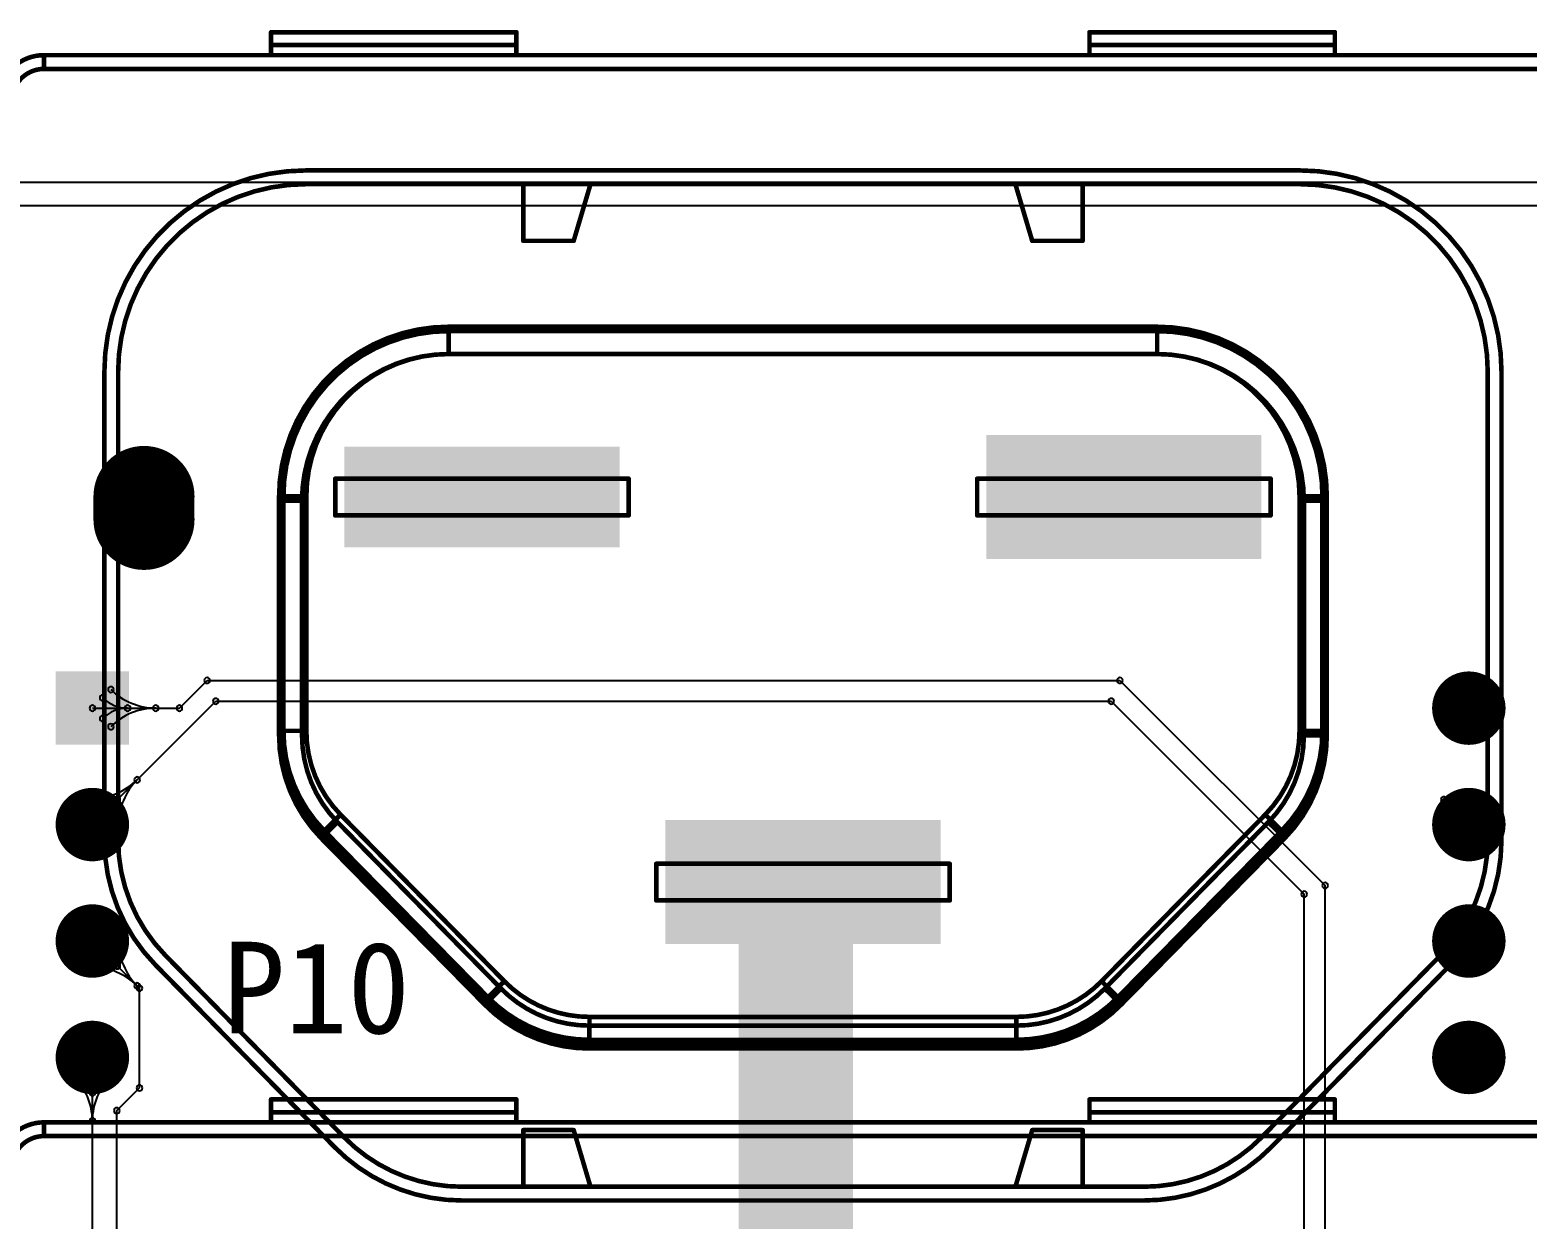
# Model space of a CAD drawing. Header units: inches. Extents: x 32166 to 66782, y 2386 to 7162.
# Drawn here: x 33066.2 to 33196.8, y 3577.9 to 3681.6 of the extents above; entities that cross this region are included whole.
import ezdxf

# ---------------------------------------------------------------- set-up
doc = ezdxf.new("R2010")
doc.units = ezdxf.units.IN
doc.header["$LTSCALE"] = 0.64311
doc.header["$MEASUREMENT"] = 0
for name, color, linetype in [('KEEPOUTLAYER', 6, 'CONTINUOUS'), ('MULTILAYER', 9, 'CONTINUOUS'), ('TOPLAYER', 1, 'CONTINUOUS'), ('TOPOVERLAY', 2, 'CONTINUOUS'), ('TOPSOLDER', 216, 'CONTINUOUS')]:
    doc.layers.add(name, color=color, linetype=linetype)
doc.styles.get("Standard").update_dxf_attribs({"font": 'txt', "width": 0.8})

msp = doc.modelspace()

# ---------------------------------------------------------------- linework, layer by layer
at = {"layer": 'KEEPOUTLAYER'}
msp.add_line((32676.92, 3668.36), (34016.92, 3668.36), dxfattribs=at)
at = {"layer": 'MULTILAYER'}
for points, const_width in [([(33076.1, 3638.92), (33076.1, 3640.92)], 8), ([(33073.18, 3640.52), (33073.18, 3639.32)], 2)]:
    msp.add_lwpolyline(points, dxfattribs=dict(at, const_width=const_width))
for points, const_width in [([(33078.1, 3640.92, 1), (33074.1, 3640.92, 1)], 4), ([(33078.1, 3638.92, 1), (33074.1, 3638.92, 1)], 4), ([(33073.68, 3640.52, 1), (33072.68, 3640.52, 1)], 1), ([(33073.68, 3639.32, 1), (33072.68, 3639.32, 1)], 1), ([(33193.08, 3622.45, 1), (33190.28, 3622.45, 1)], 2.8), ([(33073, 3612.29, 1), (33070.2, 3612.29, 1)], 2.8), ([(33193.08, 3612.29, 1), (33190.28, 3612.29, 1)], 2.8), ([(33073, 3602.13, 1), (33070.2, 3602.13, 1)], 2.8), ([(33193.08, 3602.13, 1), (33190.28, 3602.13, 1)], 2.8), ([(33073, 3591.97, 1), (33070.2, 3591.97, 1)], 2.8), ([(33193.08, 3591.97, 1), (33190.28, 3591.97, 1)], 2.8)]:
    msp.add_lwpolyline(points, format="xyb", close=True, dxfattribs=dict(at, const_width=const_width))
for points in [[(33173.19, 3645.87), (33149.99, 3645.87), (33173.19, 3635.87), (33149.99, 3635.87)], [(33117.19, 3644.87), (33093.99, 3644.87), (33117.19, 3636.87), (33093.99, 3636.87)], [(33068.8, 3619.65), (33074.4, 3619.65), (33068.8, 3625.25), (33074.4, 3625.25)], [(33121.99, 3602.27), (33145.19, 3602.27), (33121.99, 3612.27), (33145.19, 3612.27)]]:
    msp.add_solid(points, dxfattribs=at)
at = {"layer": 'TOPLAYER'}
for p, q in [((32738.51, 3666.31), (33342.59, 3666.31)), ((33079.19, 3622.45), (33081.61, 3624.87)), ((33081.61, 3624.87), (33161.24, 3624.87)), ((33161.24, 3624.87), (33179.14, 3606.97)), ((33071.6, 3612.29), (33082.36, 3623.05)), ((33082.36, 3623.05), (33160.49, 3623.05)), ((33160.49, 3623.05), (33177.32, 3606.22)), ((33071.6, 3622.45), (33079.19, 3622.45)), ((33177.32, 3560.68), (33177.32, 3606.22)), ((33179.14, 3561.99), (33179.14, 3606.97)), ((33071.6, 3602.13), (33075.71, 3598.02)), ((33075.71, 3589.31), (33075.71, 3598.02)), ((33071.6, 3559.8), (33071.6, 3591.97)), ((33073.73, 3587.33), (33075.71, 3589.31)), ((33073.73, 3559.36), (33073.73, 3587.33))]:
    msp.add_line(p, q, dxfattribs=at)
for points, const_width in [([(33076.1, 3638.92), (33076.1, 3640.92)], 8), ([(33073.18, 3640.52), (33073.18, 3639.32)], 2)]:
    msp.add_lwpolyline(points, dxfattribs=dict(at, const_width=const_width))
for points, const_width in [([(33078.1, 3640.92, 1), (33074.1, 3640.92, 1)], 4), ([(33078.1, 3638.92, 1), (33074.1, 3638.92, 1)], 4), ([(33073.68, 3640.52, 1), (33072.68, 3640.52, 1)], 1), ([(33073.68, 3639.32, 1), (33072.68, 3639.32, 1)], 1), ([(33193.08, 3622.45, 1), (33190.28, 3622.45, 1)], 2.8), ([(33073, 3612.29, 1), (33070.2, 3612.29, 1)], 2.8), ([(33193.08, 3612.29, 1), (33190.28, 3612.29, 1)], 2.8), ([(33073, 3602.13, 1), (33070.2, 3602.13, 1)], 2.8), ([(33193.08, 3602.13, 1), (33190.28, 3602.13, 1)], 2.8), ([(33073, 3591.97, 1), (33070.2, 3591.97, 1)], 2.8), ([(33193.08, 3591.97, 1), (33190.28, 3591.97, 1)], 2.8)]:
    msp.add_lwpolyline(points, format="xyb", close=True, dxfattribs=dict(at, const_width=const_width))
for centre, radius, start, end in [((33073.22, 3624.07), 0.254, 0, 180), ((33081.61, 3624.87), 0.254, 0, 180), ((33081.61, 3624.87), 0.254, 0, 180), ((33081.61, 3624.87), 0.254, 180, 0), ((33081.61, 3624.87), 0.254, 180, 0), ((33161.24, 3624.87), 0.254, 0, 180), ((33161.24, 3624.87), 0.254, 0, 180), ((33161.24, 3624.87), 0.254, 180, 0), ((33161.24, 3624.87), 0.254, 180, 0), ((33072.5, 3623.35), 0.254, 0, 180), ((33072.5, 3623.35), 0.254, 180, 0), ((33074.68, 3625.53), 3.08, 224.9998, 269.9998), ((33073.22, 3624.07), 0.254, 180, 0), ((33077.13, 3627.99), 5.53, 225, 270), ((33082.36, 3623.05), 0.254, 0, 180), ((33082.36, 3623.05), 0.254, 0, 180), ((33082.36, 3623.05), 0.254, 180, 0), ((33082.36, 3623.05), 0.254, 180, 0), ((33160.49, 3623.05), 0.254, 0, 180), ((33160.49, 3623.05), 0.254, 0, 180), ((33160.49, 3623.05), 0.254, 180, 0), ((33160.49, 3623.05), 0.254, 180, 0), ((33071.6, 3622.45), 0.254, 0, 180), ((33071.6, 3622.45), 0.254, 180, 0), ((33072.5, 3621.55), 0.254, 0, 180), ((33074.68, 3619.37), 3.08, 90.0002, 135.0002), ((33077.13, 3616.92), 5.53, 90, 135), ((33074.68, 3622.45), 0.254, 0, 180), ((33074.68, 3622.45), 0.254, 0, 180), ((33074.68, 3622.45), 0.254, 180, 0), ((33074.68, 3622.45), 0.254, 180, 0), ((33077.13, 3622.45), 0.254, 0, 180), ((33077.13, 3622.45), 0.254, 0, 180), ((33077.13, 3622.45), 0.254, 180, 0), ((33077.13, 3622.45), 0.254, 180, 0), ((33079.19, 3622.45), 0.254, 0, 180), ((33079.19, 3622.45), 0.254, 0, 180), ((33079.19, 3622.45), 0.254, 180, 0), ((33079.19, 3622.45), 0.254, 180, 0), ((33072.5, 3621.55), 0.254, 180, 0), ((33073.22, 3620.83), 0.254, 0, 180), ((33073.22, 3620.83), 0.254, 180, 0), ((33075.51, 3616.2), 0.254, 0, 180), ((33075.51, 3616.2), 0.254, 0, 180), ((33071.6, 3620.12), 5.53, 270, 315), ((33079.42, 3612.29), 5.53, 135, 180), ((33075.51, 3616.2), 0.254, 180, 0), ((33075.51, 3616.2), 0.254, 180, 0), ((33071.6, 3614.58), 0.254, 0, 180), ((33071.6, 3614.58), 0.254, 180, 0), ((33071.6, 3613.57), 0.254, 0, 180), ((33071.6, 3616.65), 3.08, 270.0002, 315.0002), ((33075.96, 3612.29), 3.08, 134.9998, 179.9998), ((33073.78, 3614.47), 0.254, 0, 180), ((33073.78, 3614.47), 0.254, 0, 180), ((33073.78, 3614.47), 0.254, 180, 0), ((33073.78, 3614.47), 0.254, 180, 0), ((33189.5, 3614.47), 0.254, 0, 180), ((33189.5, 3614.47), 0.254, 0, 180), ((33189.5, 3614.47), 0.254, 180, 0), ((33189.5, 3614.47), 0.254, 180, 0), ((33191.68, 3616.65), 3.08, 224.9998, 269.9998), ((33187.32, 3612.29), 3.08, 0.0002, 45.0002), ((33191.68, 3613.57), 0.254, 0, 180), ((33071.6, 3613.57), 0.254, 180, 0), ((33071.6, 3612.29), 0.254, 0, 180), ((33072.87, 3612.29), 0.254, 0, 180), ((33073.89, 3612.29), 0.254, 0, 180), ((33190.4, 3612.29), 0.254, 0, 180), ((33191.68, 3613.57), 0.254, 180, 0), ((33071.6, 3612.29), 0.254, 180, 0), ((33072.87, 3612.29), 0.254, 180, 0), ((33073.89, 3612.29), 0.254, 180, 0), ((33190.4, 3612.29), 0.254, 180, 0), ((33177.32, 3606.22), 0.254, 0, 180), ((33177.32, 3606.22), 0.254, 0, 180), ((33177.32, 3606.22), 0.254, 180, 0), ((33177.32, 3606.22), 0.254, 180, 0), ((33179.14, 3606.97), 0.254, 0, 180), ((33179.14, 3606.97), 0.254, 0, 180), ((33179.14, 3606.97), 0.254, 180, 0), ((33179.14, 3606.97), 0.254, 180, 0), ((33071.6, 3602.13), 0.254, 0, 180), ((33071.6, 3602.13), 0.254, 180, 0), ((33072.87, 3602.13), 0.254, 0, 180), ((33072.87, 3602.13), 0.254, 180, 0), ((33075.96, 3602.13), 3.08, 180.0002, 225.0002), ((33073.89, 3602.13), 0.254, 0, 180), ((33073.89, 3602.13), 0.254, 180, 0), ((33079.42, 3602.13), 5.53, 180, 225), ((33071.6, 3600.86), 0.254, 0, 180), ((33071.6, 3600.86), 0.254, 180, 0), ((33071.6, 3597.78), 3.08, 44.9998, 89.9998), ((33071.6, 3599.84), 0.254, 0, 180), ((33071.6, 3599.84), 0.254, 180, 0), ((33071.6, 3594.31), 5.53, 45, 90), ((33073.78, 3599.95), 0.254, 0, 180), ((33073.78, 3599.95), 0.254, 0, 180), ((33073.78, 3599.95), 0.254, 180, 0), ((33073.78, 3599.95), 0.254, 180, 0), ((33075.51, 3598.22), 0.254, 0, 180), ((33075.51, 3598.22), 0.254, 0, 180), ((33075.51, 3598.22), 0.254, 180, 0), ((33075.51, 3598.22), 0.254, 180, 0), ((33075.71, 3598.02), 0.254, 0, 180), ((33075.71, 3598.02), 0.254, 0, 180), ((33075.71, 3598.02), 0.254, 180, 0), ((33075.71, 3598.02), 0.254, 180, 0), ((33071.6, 3591.97), 0.254, 0, 180), ((33071.6, 3591.97), 0.254, 180, 0), ((33069.98, 3590.35), 0.254, 0, 180), ((33069.98, 3590.35), 0.254, 180, 0), ((33066.07, 3586.44), 5.53, 360, 45), ((33070.7, 3591.07), 0.254, 0, 180), ((33070.7, 3591.07), 0.254, 180, 0), ((33068.52, 3588.89), 3.08, 0.0002, 45.0002), ((33074.68, 3588.89), 3.08, 134.9998, 179.9998), ((33077.13, 3586.44), 5.53, 135, 180), ((33072.5, 3591.07), 0.254, 0, 180), ((33072.5, 3591.07), 0.254, 180, 0), ((33073.22, 3590.35), 0.254, 0, 180), ((33073.22, 3590.35), 0.254, 180, 0), ((33071.6, 3588.89), 0.254, 0, 180), ((33071.6, 3588.89), 0.254, 0, 180), ((33075.71, 3589.31), 0.254, 0, 180), ((33075.71, 3589.31), 0.254, 0, 180), ((33075.71, 3589.31), 0.254, 180, 0), ((33075.71, 3589.31), 0.254, 180, 0), ((33071.6, 3588.89), 0.254, 180, 0), ((33071.6, 3588.89), 0.254, 180, 0), ((33071.6, 3586.44), 0.254, 0, 180), ((33071.6, 3586.44), 0.254, 0, 180), ((33071.6, 3586.44), 0.254, 180, 0), ((33071.6, 3586.44), 0.254, 180, 0), ((33073.73, 3587.33), 0.254, 0, 180), ((33073.73, 3587.33), 0.254, 0, 180), ((33073.73, 3587.33), 0.254, 180, 0), ((33073.73, 3587.33), 0.254, 180, 0)]:
    msp.add_arc(centre, radius, start, end, dxfattribs=at)
for points in [[(33173.19, 3645.87), (33149.99, 3645.87), (33173.19, 3635.87), (33149.99, 3635.87)], [(33117.19, 3644.87), (33093.99, 3644.87), (33117.19, 3636.87), (33093.99, 3636.87)], [(33068.8, 3619.65), (33074.4, 3619.65), (33068.8, 3625.25), (33074.4, 3625.25)], [(33121.99, 3602.27), (33145.19, 3602.27), (33121.99, 3612.27), (33145.19, 3612.27)], [(33127.97, 3514.37), (33137.97, 3514.37), (33127.97, 3606.37), (33137.97, 3606.37)]]:
    msp.add_solid(points, dxfattribs=at)
at = {"layer": 'TOPOVERLAY', "const_width": 0.4}
for points in [[(33087.19, 3679.43), (33087.19, 3681.43)], [(33087.19, 3681.43), (33108.59, 3681.43)], [(33087.19, 3680.31), (33108.59, 3680.31)], [(33108.59, 3679.43), (33108.59, 3681.43)], [(33158.59, 3679.43), (33158.59, 3681.43)], [(33158.59, 3681.43), (33179.99, 3681.43)], [(33158.59, 3680.31), (33179.99, 3680.31)], [(33179.99, 3679.43), (33179.99, 3681.43)], [(33067.39, 3678.23), (33067.39, 3679.43)], [(33067.39, 3679.43), (33199.79, 3679.43)], [(33067.39, 3678.23), (33199.79, 3678.23)], [(33090.23, 3669.37), (33176.95, 3669.37)], [(33090.23, 3668.17), (33176.95, 3668.17)], [(33109.19, 3663.23), (33109.19, 3668.11)], [(33113.59, 3663.23), (33115.04, 3668.11)], [(33152.14, 3668.11), (33153.59, 3663.23)], [(33157.99, 3663.23), (33157.99, 3668.11)], [(33109.19, 3663.23), (33113.59, 3663.23)], [(33153.59, 3663.23), (33157.99, 3663.23)], [(33102.69, 3653.35), (33102.69, 3655.73)], [(33102.69, 3655.73), (33164.49, 3655.73)], [(33164.49, 3653.35), (33164.49, 3655.73)], [(33102.69, 3655.35), (33164.49, 3655.35)], [(33102.69, 3653.35), (33102.69, 3655.35)], [(33102.69, 3655.35), (33164.49, 3655.35)], [(33164.49, 3653.35), (33164.49, 3655.35)], [(33102.69, 3653.35), (33164.49, 3653.35)], [(33102.69, 3653.35), (33164.49, 3653.35)], [(33072.65, 3610.96), (33072.65, 3651.79)], [(33073.85, 3610.96), (33073.85, 3651.79)], [(33193.33, 3610.96), (33193.33, 3651.79)], [(33194.53, 3610.96), (33194.53, 3651.79)], [(33092.79, 3639.27), (33092.79, 3642.47)], [(33092.79, 3642.47), (33118.39, 3642.47)], [(33118.39, 3639.27), (33118.39, 3642.47)], [(33148.79, 3639.27), (33148.79, 3642.47)], [(33148.79, 3642.47), (33174.39, 3642.47)], [(33174.39, 3639.27), (33174.39, 3642.47)], [(33087.89, 3620.47), (33087.89, 3640.93)], [(33087.89, 3640.93), (33090.27, 3640.93)], [(33087.89, 3620.07), (33087.89, 3640.55)], [(33087.89, 3640.55), (33089.89, 3640.55)], [(33088.27, 3620.47), (33088.27, 3640.93)], [(33089.89, 3620.07), (33089.89, 3640.55)], [(33090.27, 3620.47), (33090.27, 3640.93)], [(33176.91, 3620.47), (33176.91, 3640.93)], [(33176.91, 3640.93), (33179.29, 3640.93)], [(33177.29, 3620.07), (33177.29, 3640.55)], [(33177.29, 3640.55), (33179.29, 3640.55)], [(33178.91, 3620.47), (33178.91, 3640.93)], [(33179.29, 3620.47), (33179.29, 3640.93)], [(33179.29, 3620.07), (33179.29, 3640.55)], [(33092.79, 3639.27), (33118.39, 3639.27)], [(33148.79, 3639.27), (33174.39, 3639.27)], [(33087.89, 3620.47), (33090.27, 3620.47)], [(33176.91, 3620.47), (33179.29, 3620.47)], [(33177.29, 3620.07), (33179.29, 3620.07)], [(33091.56, 3611.49), (33093.25, 3613.16)], [(33091.56, 3611.1), (33092.99, 3612.5)], [(33092.99, 3612.5), (33107.25, 3597.98)], [(33093.25, 3613.16), (33107.54, 3598.62)], [(33159.64, 3598.62), (33173.92, 3613.16)], [(33159.92, 3597.98), (33174.19, 3612.5)], [(33173.92, 3613.16), (33175.62, 3611.49)], [(33174.19, 3612.5), (33175.62, 3611.1)], [(33091.56, 3611.49), (33105.84, 3596.96)], [(33091.56, 3611.1), (33105.83, 3596.58)], [(33091.83, 3611.76), (33106.11, 3597.22)], [(33161.06, 3597.22), (33175.35, 3611.76)], [(33161.33, 3596.96), (33175.62, 3611.49)], [(33161.35, 3596.58), (33175.62, 3611.1)], [(33120.79, 3605.67), (33120.79, 3608.87)], [(33120.79, 3608.87), (33146.39, 3608.87)], [(33146.39, 3605.67), (33146.39, 3608.87)], [(33120.79, 3605.67), (33146.39, 3605.67)], [(33077.97, 3600.88), (33093.58, 3584.99)], [(33173.59, 3584.99), (33189.21, 3600.88)], [(33077.11, 3600.04), (33092.73, 3584.15)], [(33174.45, 3584.15), (33190.06, 3600.04)], [(33105.83, 3596.58), (33107.25, 3597.98)], [(33105.84, 3596.96), (33107.54, 3598.62)], [(33159.64, 3598.62), (33161.33, 3596.96)], [(33159.92, 3597.98), (33161.35, 3596.58)], [(33114.97, 3593.13), (33114.97, 3595.51)], [(33114.97, 3595.51), (33152.2, 3595.51)], [(33152.2, 3593.13), (33152.2, 3595.51)], [(33114.96, 3592.75), (33114.96, 3594.75)], [(33114.96, 3594.75), (33152.22, 3594.75)], [(33152.22, 3592.75), (33152.22, 3594.75)], [(33114.96, 3592.75), (33152.22, 3592.75)], [(33114.97, 3593.51), (33152.2, 3593.51)], [(33114.97, 3593.13), (33152.2, 3593.13)], [(33087.19, 3586.31), (33087.19, 3588.31)], [(33087.19, 3588.31), (33108.59, 3588.31)], [(33108.59, 3586.31), (33108.59, 3588.31)], [(33158.59, 3586.31), (33158.59, 3588.31)], [(33158.59, 3588.31), (33179.99, 3588.31)], [(33179.99, 3586.31), (33179.99, 3588.31)], [(33067.39, 3585.11), (33067.39, 3586.31)], [(33067.39, 3586.31), (33199.79, 3586.31)], [(33087.19, 3587.19), (33108.59, 3587.19)], [(33158.59, 3587.19), (33179.99, 3587.19)], [(33067.39, 3585.11), (33199.79, 3585.11)], [(33109.19, 3580.74), (33109.19, 3585.63)], [(33109.19, 3585.63), (33113.59, 3585.63)], [(33113.59, 3585.63), (33115.04, 3580.74)], [(33152.14, 3580.74), (33153.59, 3585.63)], [(33153.59, 3585.63), (33157.99, 3585.63)], [(33157.99, 3580.74), (33157.99, 3585.63)], [(33103.84, 3580.69), (33163.34, 3580.69)], [(33103.84, 3579.49), (33163.34, 3579.49)]]:
    msp.add_lwpolyline(points, dxfattribs=at)
at = {"layer": 'TOPOVERLAY', "const_width": 0.2}
for points in [[(33087.09, 3681.43, 1), (33087.29, 3681.43, 1)], [(33087.09, 3681.43, 1), (33087.29, 3681.43, 1)], [(33087.09, 3680.31, 1), (33087.29, 3680.31, 1)], [(33108.49, 3681.43, 1), (33108.69, 3681.43, 1)], [(33108.49, 3681.43, 1), (33108.69, 3681.43, 1)], [(33108.49, 3680.31, 1), (33108.69, 3680.31, 1)], [(33158.49, 3681.43, 1), (33158.69, 3681.43, 1)], [(33158.49, 3681.43, 1), (33158.69, 3681.43, 1)], [(33158.49, 3680.31, 1), (33158.69, 3680.31, 1)], [(33179.89, 3681.43, 1), (33180.09, 3681.43, 1)], [(33179.89, 3681.43, 1), (33180.09, 3681.43, 1)], [(33179.89, 3680.31, 1), (33180.09, 3680.31, 1)], [(33067.29, 3679.43, 1), (33067.49, 3679.43, 1)], [(33067.29, 3679.43, 1), (33067.49, 3679.43, 1)], [(33067.29, 3679.43, 1), (33067.49, 3679.43, 1)], [(33087.09, 3679.43, 1), (33087.29, 3679.43, 1)], [(33108.49, 3679.43, 1), (33108.69, 3679.43, 1)], [(33158.49, 3679.43, 1), (33158.69, 3679.43, 1)], [(33179.89, 3679.43, 1), (33180.09, 3679.43, 1)], [(33067.29, 3678.23, 1), (33067.49, 3678.23, 1)], [(33067.29, 3678.23, 1), (33067.49, 3678.23, 1)], [(33067.29, 3678.23, 1), (33067.49, 3678.23, 1)], [(33090.13, 3669.37, 1), (33090.33, 3669.37, 1)], [(33090.13, 3669.37, 1), (33090.33, 3669.37, 1)], [(33176.85, 3669.37, 1), (33177.05, 3669.37, 1)], [(33176.85, 3669.37, 1), (33177.05, 3669.37, 1)], [(33090.13, 3668.17, 1), (33090.33, 3668.17, 1)], [(33090.13, 3668.17, 1), (33090.33, 3668.17, 1)], [(33109.09, 3668.11, 1), (33109.29, 3668.11, 1)], [(33114.94, 3668.11, 1), (33115.14, 3668.11, 1)], [(33152.04, 3668.11, 1), (33152.24, 3668.11, 1)], [(33157.89, 3668.11, 1), (33158.09, 3668.11, 1)], [(33176.85, 3668.17, 1), (33177.05, 3668.17, 1)], [(33176.85, 3668.17, 1), (33177.05, 3668.17, 1)], [(33109.09, 3663.23, 1), (33109.29, 3663.23, 1)], [(33109.09, 3663.23, 1), (33109.29, 3663.23, 1)], [(33113.49, 3663.23, 1), (33113.69, 3663.23, 1)], [(33113.49, 3663.23, 1), (33113.69, 3663.23, 1)], [(33153.49, 3663.23, 1), (33153.69, 3663.23, 1)], [(33153.49, 3663.23, 1), (33153.69, 3663.23, 1)], [(33157.89, 3663.23, 1), (33158.09, 3663.23, 1)], [(33157.89, 3663.23, 1), (33158.09, 3663.23, 1)], [(33102.59, 3655.73, 1), (33102.79, 3655.73, 1)], [(33102.59, 3655.73, 1), (33102.79, 3655.73, 1)], [(33102.59, 3655.73, 1), (33102.79, 3655.73, 1)], [(33164.39, 3655.73, 1), (33164.59, 3655.73, 1)], [(33164.39, 3655.73, 1), (33164.59, 3655.73, 1)], [(33164.39, 3655.73, 1), (33164.59, 3655.73, 1)], [(33102.59, 3655.35, 1), (33102.79, 3655.35, 1)], [(33102.59, 3655.35, 1), (33102.79, 3655.35, 1)], [(33102.59, 3655.35, 1), (33102.79, 3655.35, 1)], [(33102.59, 3655.35, 1), (33102.79, 3655.35, 1)], [(33102.59, 3655.35, 1), (33102.79, 3655.35, 1)], [(33164.39, 3655.35, 1), (33164.59, 3655.35, 1)], [(33164.39, 3655.35, 1), (33164.59, 3655.35, 1)], [(33164.39, 3655.35, 1), (33164.59, 3655.35, 1)], [(33164.39, 3655.35, 1), (33164.59, 3655.35, 1)], [(33164.39, 3655.35, 1), (33164.59, 3655.35, 1)], [(33102.59, 3653.35, 1), (33102.79, 3653.35, 1)], [(33102.59, 3653.35, 1), (33102.79, 3653.35, 1)], [(33102.59, 3653.35, 1), (33102.79, 3653.35, 1)], [(33102.59, 3653.35, 1), (33102.79, 3653.35, 1)], [(33102.59, 3653.35, 1), (33102.79, 3653.35, 1)], [(33102.59, 3653.35, 1), (33102.79, 3653.35, 1)], [(33164.39, 3653.35, 1), (33164.59, 3653.35, 1)], [(33164.39, 3653.35, 1), (33164.59, 3653.35, 1)], [(33164.39, 3653.35, 1), (33164.59, 3653.35, 1)], [(33164.39, 3653.35, 1), (33164.59, 3653.35, 1)], [(33164.39, 3653.35, 1), (33164.59, 3653.35, 1)], [(33164.39, 3653.35, 1), (33164.59, 3653.35, 1)], [(33072.55, 3651.79, 1), (33072.75, 3651.79, 1)], [(33072.55, 3651.79, 1), (33072.75, 3651.79, 1)], [(33073.75, 3651.79, 1), (33073.95, 3651.79, 1)], [(33073.75, 3651.79, 1), (33073.95, 3651.79, 1)], [(33193.23, 3651.79, 1), (33193.43, 3651.79, 1)], [(33193.23, 3651.79, 1), (33193.43, 3651.79, 1)], [(33194.43, 3651.79, 1), (33194.63, 3651.79, 1)], [(33194.43, 3651.79, 1), (33194.63, 3651.79, 1)], [(33092.69, 3642.47, 1), (33092.89, 3642.47, 1)], [(33092.69, 3642.47, 1), (33092.89, 3642.47, 1)], [(33118.29, 3642.47, 1), (33118.49, 3642.47, 1)], [(33118.29, 3642.47, 1), (33118.49, 3642.47, 1)], [(33148.69, 3642.47, 1), (33148.89, 3642.47, 1)], [(33148.69, 3642.47, 1), (33148.89, 3642.47, 1)], [(33174.29, 3642.47, 1), (33174.49, 3642.47, 1)], [(33174.29, 3642.47, 1), (33174.49, 3642.47, 1)], [(33087.79, 3640.93, 1), (33087.99, 3640.93, 1)], [(33087.79, 3640.93, 1), (33087.99, 3640.93, 1)], [(33087.79, 3640.93, 1), (33087.99, 3640.93, 1)], [(33087.79, 3640.55, 1), (33087.99, 3640.55, 1)], [(33087.79, 3640.55, 1), (33087.99, 3640.55, 1)], [(33087.79, 3640.55, 1), (33087.99, 3640.55, 1)], [(33088.17, 3640.93, 1), (33088.37, 3640.93, 1)], [(33088.17, 3640.93, 1), (33088.37, 3640.93, 1)], [(33089.79, 3640.55, 1), (33089.99, 3640.55, 1)], [(33089.79, 3640.55, 1), (33089.99, 3640.55, 1)], [(33089.79, 3640.55, 1), (33089.99, 3640.55, 1)], [(33090.17, 3640.93, 1), (33090.37, 3640.93, 1)], [(33090.17, 3640.93, 1), (33090.37, 3640.93, 1)], [(33090.17, 3640.93, 1), (33090.37, 3640.93, 1)], [(33176.81, 3640.93, 1), (33177.01, 3640.93, 1)], [(33176.81, 3640.93, 1), (33177.01, 3640.93, 1)], [(33176.81, 3640.93, 1), (33177.01, 3640.93, 1)], [(33177.19, 3640.55, 1), (33177.39, 3640.55, 1)], [(33177.19, 3640.55, 1), (33177.39, 3640.55, 1)], [(33177.19, 3640.55, 1), (33177.39, 3640.55, 1)], [(33178.81, 3640.93, 1), (33179.01, 3640.93, 1)], [(33178.81, 3640.93, 1), (33179.01, 3640.93, 1)], [(33179.19, 3640.93, 1), (33179.39, 3640.93, 1)], [(33179.19, 3640.93, 1), (33179.39, 3640.93, 1)], [(33179.19, 3640.93, 1), (33179.39, 3640.93, 1)], [(33179.19, 3640.55, 1), (33179.39, 3640.55, 1)], [(33179.19, 3640.55, 1), (33179.39, 3640.55, 1)], [(33179.19, 3640.55, 1), (33179.39, 3640.55, 1)], [(33092.69, 3639.27, 1), (33092.89, 3639.27, 1)], [(33092.69, 3639.27, 1), (33092.89, 3639.27, 1)], [(33118.29, 3639.27, 1), (33118.49, 3639.27, 1)], [(33118.29, 3639.27, 1), (33118.49, 3639.27, 1)], [(33148.69, 3639.27, 1), (33148.89, 3639.27, 1)], [(33148.69, 3639.27, 1), (33148.89, 3639.27, 1)], [(33174.29, 3639.27, 1), (33174.49, 3639.27, 1)], [(33174.29, 3639.27, 1), (33174.49, 3639.27, 1)], [(33087.79, 3620.47, 1), (33087.99, 3620.47, 1)], [(33087.79, 3620.47, 1), (33087.99, 3620.47, 1)], [(33087.79, 3620.47, 1), (33087.99, 3620.47, 1)], [(33088.17, 3620.47, 1), (33088.37, 3620.47, 1)], [(33088.17, 3620.47, 1), (33088.37, 3620.47, 1)], [(33090.17, 3620.47, 1), (33090.37, 3620.47, 1)], [(33090.17, 3620.47, 1), (33090.37, 3620.47, 1)], [(33090.17, 3620.47, 1), (33090.37, 3620.47, 1)], [(33176.81, 3620.47, 1), (33177.01, 3620.47, 1)], [(33176.81, 3620.47, 1), (33177.01, 3620.47, 1)], [(33176.81, 3620.47, 1), (33177.01, 3620.47, 1)], [(33178.81, 3620.47, 1), (33179.01, 3620.47, 1)], [(33178.81, 3620.47, 1), (33179.01, 3620.47, 1)], [(33179.19, 3620.47, 1), (33179.39, 3620.47, 1)], [(33179.19, 3620.47, 1), (33179.39, 3620.47, 1)], [(33179.19, 3620.47, 1), (33179.39, 3620.47, 1)], [(33087.79, 3620.07, 1), (33087.99, 3620.07, 1)], [(33087.79, 3620.07, 1), (33087.99, 3620.07, 1)], [(33089.79, 3620.07, 1), (33089.99, 3620.07, 1)], [(33089.79, 3620.07, 1), (33089.99, 3620.07, 1)], [(33177.19, 3620.07, 1), (33177.39, 3620.07, 1)], [(33177.19, 3620.07, 1), (33177.39, 3620.07, 1)], [(33177.19, 3620.07, 1), (33177.39, 3620.07, 1)], [(33179.19, 3620.07, 1), (33179.39, 3620.07, 1)], [(33179.19, 3620.07, 1), (33179.39, 3620.07, 1)], [(33179.19, 3620.07, 1), (33179.39, 3620.07, 1)], [(33092.89, 3612.5, 1), (33093.09, 3612.5, 1)], [(33092.89, 3612.5, 1), (33093.09, 3612.5, 1)], [(33092.89, 3612.5, 1), (33093.09, 3612.5, 1)], [(33093.15, 3613.16, 1), (33093.35, 3613.16, 1)], [(33093.15, 3613.16, 1), (33093.35, 3613.16, 1)], [(33093.15, 3613.16, 1), (33093.35, 3613.16, 1)], [(33173.82, 3613.16, 1), (33174.02, 3613.16, 1)], [(33173.82, 3613.16, 1), (33174.02, 3613.16, 1)], [(33173.82, 3613.16, 1), (33174.02, 3613.16, 1)], [(33174.09, 3612.5, 1), (33174.29, 3612.5, 1)], [(33174.09, 3612.5, 1), (33174.29, 3612.5, 1)], [(33174.09, 3612.5, 1), (33174.29, 3612.5, 1)], [(33091.46, 3611.49, 1), (33091.66, 3611.49, 1)], [(33091.46, 3611.49, 1), (33091.66, 3611.49, 1)], [(33091.46, 3611.49, 1), (33091.66, 3611.49, 1)], [(33091.46, 3611.1, 1), (33091.66, 3611.1, 1)], [(33091.46, 3611.1, 1), (33091.66, 3611.1, 1)], [(33091.46, 3611.1, 1), (33091.66, 3611.1, 1)], [(33091.73, 3611.76, 1), (33091.93, 3611.76, 1)], [(33091.73, 3611.76, 1), (33091.93, 3611.76, 1)], [(33175.25, 3611.76, 1), (33175.45, 3611.76, 1)], [(33175.25, 3611.76, 1), (33175.45, 3611.76, 1)], [(33175.52, 3611.49, 1), (33175.72, 3611.49, 1)], [(33175.52, 3611.49, 1), (33175.72, 3611.49, 1)], [(33175.52, 3611.49, 1), (33175.72, 3611.49, 1)], [(33175.52, 3611.1, 1), (33175.72, 3611.1, 1)], [(33175.52, 3611.1, 1), (33175.72, 3611.1, 1)], [(33175.52, 3611.1, 1), (33175.72, 3611.1, 1)], [(33072.55, 3610.96, 1), (33072.75, 3610.96, 1)], [(33072.55, 3610.96, 1), (33072.75, 3610.96, 1)], [(33073.75, 3610.96, 1), (33073.95, 3610.96, 1)], [(33073.75, 3610.96, 1), (33073.95, 3610.96, 1)], [(33193.23, 3610.96, 1), (33193.43, 3610.96, 1)], [(33193.23, 3610.96, 1), (33193.43, 3610.96, 1)], [(33194.43, 3610.96, 1), (33194.63, 3610.96, 1)], [(33194.43, 3610.96, 1), (33194.63, 3610.96, 1)], [(33120.69, 3608.87, 1), (33120.89, 3608.87, 1)], [(33120.69, 3608.87, 1), (33120.89, 3608.87, 1)], [(33146.29, 3608.87, 1), (33146.49, 3608.87, 1)], [(33146.29, 3608.87, 1), (33146.49, 3608.87, 1)], [(33120.69, 3605.67, 1), (33120.89, 3605.67, 1)], [(33120.69, 3605.67, 1), (33120.89, 3605.67, 1)], [(33146.29, 3605.67, 1), (33146.49, 3605.67, 1)], [(33146.29, 3605.67, 1), (33146.49, 3605.67, 1)], [(33077.87, 3600.88, 1), (33078.07, 3600.88, 1)], [(33077.87, 3600.88, 1), (33078.07, 3600.88, 1)], [(33189.11, 3600.88, 1), (33189.31, 3600.88, 1)], [(33189.11, 3600.88, 1), (33189.31, 3600.88, 1)], [(33077.01, 3600.04, 1), (33077.21, 3600.04, 1)], [(33077.01, 3600.04, 1), (33077.21, 3600.04, 1)], [(33189.96, 3600.04, 1), (33190.16, 3600.04, 1)], [(33189.96, 3600.04, 1), (33190.16, 3600.04, 1)], [(33107.15, 3597.98, 1), (33107.35, 3597.98, 1)], [(33107.15, 3597.98, 1), (33107.35, 3597.98, 1)], [(33107.15, 3597.98, 1), (33107.35, 3597.98, 1)], [(33107.44, 3598.62, 1), (33107.64, 3598.62, 1)], [(33107.44, 3598.62, 1), (33107.64, 3598.62, 1)], [(33107.44, 3598.62, 1), (33107.64, 3598.62, 1)], [(33159.54, 3598.62, 1), (33159.74, 3598.62, 1)], [(33159.54, 3598.62, 1), (33159.74, 3598.62, 1)], [(33159.54, 3598.62, 1), (33159.74, 3598.62, 1)], [(33159.82, 3597.98, 1), (33160.02, 3597.98, 1)], [(33159.82, 3597.98, 1), (33160.02, 3597.98, 1)], [(33159.82, 3597.98, 1), (33160.02, 3597.98, 1)], [(33105.74, 3596.96, 1), (33105.94, 3596.96, 1)], [(33105.74, 3596.96, 1), (33105.94, 3596.96, 1)], [(33105.74, 3596.96, 1), (33105.94, 3596.96, 1)], [(33106.01, 3597.22, 1), (33106.21, 3597.22, 1)], [(33106.01, 3597.22, 1), (33106.21, 3597.22, 1)], [(33160.96, 3597.22, 1), (33161.16, 3597.22, 1)], [(33160.96, 3597.22, 1), (33161.16, 3597.22, 1)], [(33161.23, 3596.96, 1), (33161.43, 3596.96, 1)], [(33161.23, 3596.96, 1), (33161.43, 3596.96, 1)], [(33161.23, 3596.96, 1), (33161.43, 3596.96, 1)], [(33105.73, 3596.58, 1), (33105.93, 3596.58, 1)], [(33105.73, 3596.58, 1), (33105.93, 3596.58, 1)], [(33105.73, 3596.58, 1), (33105.93, 3596.58, 1)], [(33114.87, 3595.51, 1), (33115.07, 3595.51, 1)], [(33114.87, 3595.51, 1), (33115.07, 3595.51, 1)], [(33114.87, 3595.51, 1), (33115.07, 3595.51, 1)], [(33152.1, 3595.51, 1), (33152.3, 3595.51, 1)], [(33152.1, 3595.51, 1), (33152.3, 3595.51, 1)], [(33152.1, 3595.51, 1), (33152.3, 3595.51, 1)], [(33161.25, 3596.58, 1), (33161.45, 3596.58, 1)], [(33161.25, 3596.58, 1), (33161.45, 3596.58, 1)], [(33161.25, 3596.58, 1), (33161.45, 3596.58, 1)], [(33114.86, 3594.75, 1), (33115.06, 3594.75, 1)], [(33114.86, 3594.75, 1), (33115.06, 3594.75, 1)], [(33114.86, 3594.75, 1), (33115.06, 3594.75, 1)], [(33152.12, 3594.75, 1), (33152.32, 3594.75, 1)], [(33152.12, 3594.75, 1), (33152.32, 3594.75, 1)], [(33152.12, 3594.75, 1), (33152.32, 3594.75, 1)], [(33114.86, 3592.75, 1), (33115.06, 3592.75, 1)], [(33114.86, 3592.75, 1), (33115.06, 3592.75, 1)], [(33114.86, 3592.75, 1), (33115.06, 3592.75, 1)], [(33114.87, 3593.51, 1), (33115.07, 3593.51, 1)], [(33114.87, 3593.51, 1), (33115.07, 3593.51, 1)], [(33114.87, 3593.13, 1), (33115.07, 3593.13, 1)], [(33114.87, 3593.13, 1), (33115.07, 3593.13, 1)], [(33114.87, 3593.13, 1), (33115.07, 3593.13, 1)], [(33152.1, 3593.51, 1), (33152.3, 3593.51, 1)], [(33152.1, 3593.51, 1), (33152.3, 3593.51, 1)], [(33152.1, 3593.13, 1), (33152.3, 3593.13, 1)], [(33152.1, 3593.13, 1), (33152.3, 3593.13, 1)], [(33152.1, 3593.13, 1), (33152.3, 3593.13, 1)], [(33152.12, 3592.75, 1), (33152.32, 3592.75, 1)], [(33152.12, 3592.75, 1), (33152.32, 3592.75, 1)], [(33152.12, 3592.75, 1), (33152.32, 3592.75, 1)], [(33087.09, 3588.31, 1), (33087.29, 3588.31, 1)], [(33087.09, 3588.31, 1), (33087.29, 3588.31, 1)], [(33108.49, 3588.31, 1), (33108.69, 3588.31, 1)], [(33108.49, 3588.31, 1), (33108.69, 3588.31, 1)], [(33158.49, 3588.31, 1), (33158.69, 3588.31, 1)], [(33158.49, 3588.31, 1), (33158.69, 3588.31, 1)], [(33179.89, 3588.31, 1), (33180.09, 3588.31, 1)], [(33179.89, 3588.31, 1), (33180.09, 3588.31, 1)], [(33067.29, 3586.31, 1), (33067.49, 3586.31, 1)], [(33067.29, 3586.31, 1), (33067.49, 3586.31, 1)], [(33067.29, 3586.31, 1), (33067.49, 3586.31, 1)], [(33087.09, 3587.19, 1), (33087.29, 3587.19, 1)], [(33087.09, 3586.31, 1), (33087.29, 3586.31, 1)], [(33108.49, 3587.19, 1), (33108.69, 3587.19, 1)], [(33108.49, 3586.31, 1), (33108.69, 3586.31, 1)], [(33158.49, 3587.19, 1), (33158.69, 3587.19, 1)], [(33158.49, 3586.31, 1), (33158.69, 3586.31, 1)], [(33179.89, 3587.19, 1), (33180.09, 3587.19, 1)], [(33179.89, 3586.31, 1), (33180.09, 3586.31, 1)], [(33067.29, 3585.11, 1), (33067.49, 3585.11, 1)], [(33067.29, 3585.11, 1), (33067.49, 3585.11, 1)], [(33067.29, 3585.11, 1), (33067.49, 3585.11, 1)], [(33093.48, 3584.99, 1), (33093.68, 3584.99, 1)], [(33093.48, 3584.99, 1), (33093.68, 3584.99, 1)], [(33109.09, 3585.63, 1), (33109.29, 3585.63, 1)], [(33109.09, 3585.63, 1), (33109.29, 3585.63, 1)], [(33113.49, 3585.63, 1), (33113.69, 3585.63, 1)], [(33113.49, 3585.63, 1), (33113.69, 3585.63, 1)], [(33153.49, 3585.63, 1), (33153.69, 3585.63, 1)], [(33153.49, 3585.63, 1), (33153.69, 3585.63, 1)], [(33157.89, 3585.63, 1), (33158.09, 3585.63, 1)], [(33157.89, 3585.63, 1), (33158.09, 3585.63, 1)], [(33173.49, 3584.99, 1), (33173.69, 3584.99, 1)], [(33173.49, 3584.99, 1), (33173.69, 3584.99, 1)], [(33092.63, 3584.15, 1), (33092.83, 3584.15, 1)], [(33092.63, 3584.15, 1), (33092.83, 3584.15, 1)], [(33174.35, 3584.15, 1), (33174.55, 3584.15, 1)], [(33174.35, 3584.15, 1), (33174.55, 3584.15, 1)], [(33103.74, 3580.69, 1), (33103.94, 3580.69, 1)], [(33103.74, 3580.69, 1), (33103.94, 3580.69, 1)], [(33109.09, 3580.74, 1), (33109.29, 3580.74, 1)], [(33114.94, 3580.74, 1), (33115.14, 3580.74, 1)], [(33152.04, 3580.74, 1), (33152.24, 3580.74, 1)], [(33157.89, 3580.74, 1), (33158.09, 3580.74, 1)], [(33163.24, 3580.69, 1), (33163.44, 3580.69, 1)], [(33163.24, 3580.69, 1), (33163.44, 3580.69, 1)], [(33103.74, 3579.49, 1), (33103.94, 3579.49, 1)], [(33103.74, 3579.49, 1), (33103.94, 3579.49, 1)], [(33163.24, 3579.49, 1), (33163.44, 3579.49, 1)], [(33163.24, 3579.49, 1), (33163.44, 3579.49, 1)]]:
    msp.add_lwpolyline(points, format="xyb", close=True, dxfattribs=at)
at = {"layer": 'TOPOVERLAY', "const_width": 0.4}
for points in [[(33063.39, 3675.43, -0.414214), (33067.39, 3679.43)], [(33064.59, 3675.43, -0.414214), (33067.39, 3678.23)], [(33072.65, 3651.79, -0.414214), (33090.23, 3669.37)], [(33176.95, 3669.37, -0.414214), (33194.53, 3651.79)], [(33073.85, 3651.79, -0.414214), (33090.23, 3668.17)], [(33176.95, 3668.17, -0.414214), (33193.33, 3651.79)], [(33087.89, 3640.93, -0.414214), (33102.69, 3655.73)], [(33164.49, 3655.73, -0.414214), (33179.29, 3640.93)], [(33087.89, 3640.55, -0.414214), (33102.69, 3655.35)], [(33088.27, 3640.93, -0.414214), (33102.69, 3655.35)], [(33164.49, 3655.35, -0.414214), (33178.91, 3640.93)], [(33164.49, 3655.35, -0.414214), (33179.29, 3640.55)], [(33089.89, 3640.55, -0.414214), (33102.69, 3653.35)], [(33090.27, 3640.93, -0.414214), (33102.69, 3653.35)], [(33164.49, 3653.35, -0.414214), (33176.91, 3640.93)], [(33164.49, 3653.35, -0.414214), (33177.29, 3640.55)], [(33091.56, 3611.49, -0.196645), (33087.89, 3620.47)], [(33091.83, 3611.76, -0.196645), (33088.27, 3620.47)], [(33093.25, 3613.16, -0.196645), (33090.27, 3620.47)], [(33176.91, 3620.47, -0.196645), (33173.92, 3613.16)], [(33178.91, 3620.47, -0.196645), (33175.35, 3611.76)], [(33179.29, 3620.47, -0.196645), (33175.62, 3611.49)], [(33091.56, 3611.1, -0.196645), (33087.89, 3620.07)], [(33092.99, 3612.5, -0.196645), (33089.89, 3620.07)], [(33177.29, 3620.07, -0.196645), (33174.19, 3612.5)], [(33179.29, 3620.07, -0.196645), (33175.62, 3611.1)], [(33077.11, 3600.04, -0.196645), (33072.65, 3610.96)], [(33077.97, 3600.88, -0.196645), (33073.85, 3610.96)], [(33193.33, 3610.96, -0.196645), (33189.21, 3600.88)], [(33194.53, 3610.96, -0.196645), (33190.06, 3600.04)], [(33114.96, 3594.75, -0.201181), (33107.25, 3597.98)], [(33114.97, 3595.51, -0.201181), (33107.54, 3598.62)], [(33159.64, 3598.62, -0.201181), (33152.2, 3595.51)], [(33159.92, 3597.98, -0.201181), (33152.22, 3594.75)], [(33114.97, 3593.13, -0.201181), (33105.84, 3596.96)], [(33114.97, 3593.51, -0.201181), (33106.11, 3597.22)], [(33161.06, 3597.22, -0.201181), (33152.2, 3593.51)], [(33161.33, 3596.96, -0.201181), (33152.2, 3593.13)], [(33114.96, 3592.75, -0.201181), (33105.83, 3596.58)], [(33161.35, 3596.58, -0.201181), (33152.22, 3592.75)], [(33063.39, 3582.31, -0.414214), (33067.39, 3586.31)], [(33064.59, 3582.31, -0.414214), (33067.39, 3585.11)], [(33103.84, 3580.69, -0.201181), (33093.58, 3584.99)], [(33173.59, 3584.99, -0.201181), (33163.34, 3580.69)], [(33103.84, 3579.49, -0.201181), (33092.73, 3584.15)], [(33174.45, 3584.15, -0.201181), (33163.34, 3579.49)]]:
    msp.add_lwpolyline(points, format="xyb", dxfattribs=at)
at = {"layer": 'TOPSOLDER'}
for points, const_width in [([(33076.1, 3638.92), (33076.1, 3640.92)], 8.81), ([(33073.18, 3640.52), (33073.18, 3639.32)], 2.81)]:
    msp.add_lwpolyline(points, dxfattribs=dict(at, const_width=const_width))
for points, const_width in [([(33078.31, 3640.92, 1), (33073.9, 3640.92, 1)], 4.41), ([(33078.31, 3638.92, 1), (33073.9, 3638.92, 1)], 4.41), ([(33073.89, 3640.52, 1), (33072.48, 3640.52, 1)], 1.41), ([(33073.89, 3639.32, 1), (33072.48, 3639.32, 1)], 1.41), ([(33193.28, 3622.45, 1), (33190.08, 3622.45, 1)], 3.21), ([(33073.2, 3612.29, 1), (33070, 3612.29, 1)], 3.21), ([(33193.28, 3612.29, 1), (33190.08, 3612.29, 1)], 3.21), ([(33073.2, 3602.13, 1), (33070, 3602.13, 1)], 3.21), ([(33193.28, 3602.13, 1), (33190.08, 3602.13, 1)], 3.21), ([(33073.2, 3591.97, 1), (33070, 3591.97, 1)], 3.21), ([(33193.28, 3591.97, 1), (33190.08, 3591.97, 1)], 3.21)]:
    msp.add_lwpolyline(points, format="xyb", close=True, dxfattribs=dict(at, const_width=const_width))
for points in [[(33117.59, 3645.28), (33093.58, 3645.28), (33117.59, 3636.47), (33093.58, 3636.47)], [(33173.59, 3646.28), (33149.58, 3646.28), (33173.59, 3635.47), (33149.58, 3635.47)], [(33068.39, 3619.25), (33074.81, 3619.25), (33068.39, 3625.66), (33074.81, 3625.66)], [(33121.58, 3601.87), (33145.59, 3601.87), (33121.58, 3612.68), (33145.59, 3612.68)]]:
    msp.add_solid(points, dxfattribs=at)

# ---------------------------------------------------------------- texts
at = {"layer": 'TOPOVERLAY'}
msp.add_text('P10', height=8, rotation=360, dxfattribs=at).set_placement((33082.98, 3594.07))

doc.saveas('drawing.dxf')
